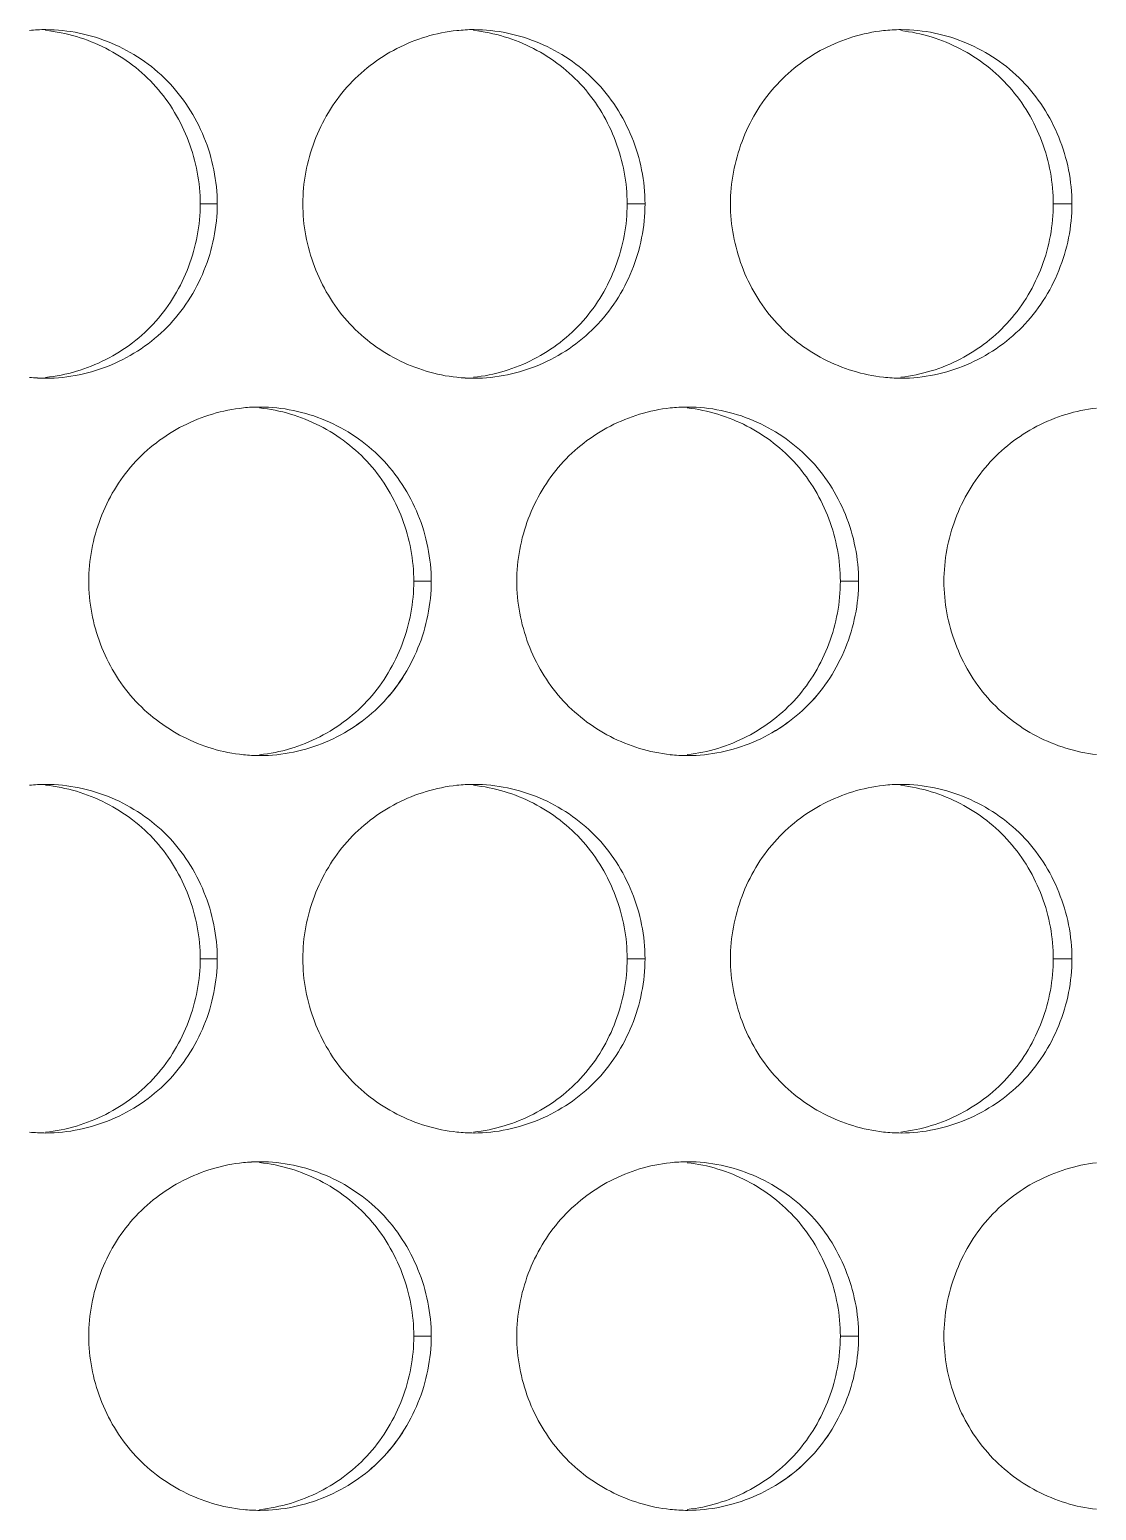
# Model space of a CAD drawing. Header units: millimetres. Extents: x 1177 to 4147, y 93 to 2194.
# Drawn here: x 1965.21 to 1983.56, y 1836.74 to 1862.23 of the extents above; entities that cross this region are included whole.
import ezdxf

# ---------------------------------------------------------------- set-up
doc = ezdxf.new("R2010")
doc.units = ezdxf.units.MM
doc.header["$LTSCALE"] = 0.1
doc.layers.add('标注', color=251, linetype='Continuous', lineweight=9)

msp = doc.modelspace()

# ---------------------------------------------------------------- linework, layer by layer
at = {"layer": '标注'}
for p, q in [((1968.141, 1859.226), (1968.434, 1859.226)), ((1975.485, 1859.226), (1975.792, 1859.226)), ((1982.815, 1859.226), (1983.136, 1859.226)), ((1971.815, 1852.731), (1972.115, 1852.731)), ((1971.815, 1852.731), (1972.115, 1852.731)), ((1979.152, 1852.731), (1979.466, 1852.731)), ((1979.152, 1852.731), (1979.466, 1852.731)), ((1968.141, 1846.236), (1968.434, 1846.236)), ((1975.485, 1846.236), (1975.792, 1846.236)), ((1982.815, 1846.236), (1983.136, 1846.236)), ((1971.815, 1839.741), (1972.115, 1839.741)), ((1971.815, 1839.741), (1972.115, 1839.741)), ((1979.152, 1839.741), (1979.466, 1839.741)), ((1979.152, 1839.741), (1979.466, 1839.741))]:
    msp.add_line(p, q, dxfattribs=at)
for centre, radius, start, end in [((1965.489, 1859.415), 2.811, 93.0126, 95.7662), ((1965.487, 1859.464), 2.763, 90.0049, 93.013), ((1972.853, 1859.422), 2.804, 93.1695, 96.0644), ((1972.851, 1859.473), 2.754, 90.0054, 93.17), ((1980.203, 1859.429), 2.797, 93.328, 96.365), ((1980.2, 1859.482), 2.744, 90.006, 93.3285), ((1965.489, 1859.038), 2.811, 264.2338, 266.9874), ((1965.487, 1858.989), 2.763, 266.987, 269.9951), ((1972.853, 1859.031), 2.804, 263.9356, 266.8305), ((1972.851, 1858.98), 2.754, 266.83, 269.9946), ((1980.203, 1859.024), 2.797, 263.635, 266.672), ((1980.2, 1858.971), 2.744, 266.6715, 269.994), ((1969.173, 1852.924), 2.808, 93.0909, 95.915), ((1969.173, 1852.924), 2.808, 93.0909, 95.915), ((1969.17, 1852.973), 2.758, 90.0051, 93.0913), ((1969.17, 1852.973), 2.758, 90.0051, 93.0913), ((1976.53, 1852.931), 2.801, 93.2486, 96.2144), ((1976.53, 1852.931), 2.801, 93.2486, 96.2144), ((1976.527, 1852.982), 2.749, 90.0057, 93.2491), ((1976.527, 1852.982), 2.749, 90.0057, 93.2491), ((1969.173, 1852.539), 2.808, 264.085, 266.9091), ((1969.173, 1852.539), 2.808, 264.085, 266.9091), ((1976.53, 1852.532), 2.801, 263.7856, 266.7514), ((1976.53, 1852.532), 2.801, 263.7856, 266.7514), ((1969.17, 1852.49), 2.758, 266.9087, 269.9949), ((1969.17, 1852.49), 2.758, 266.9087, 269.9949), ((1976.527, 1852.48), 2.749, 266.7509, 269.9943), ((1976.527, 1852.48), 2.749, 266.7509, 269.9943), ((1965.487, 1846.473), 2.763, 90.0049, 93.013), ((1972.851, 1846.482), 2.754, 90.0054, 93.17), ((1980.2, 1846.492), 2.744, 90.006, 93.3285), ((1965.489, 1846.425), 2.811, 93.0126, 95.7662), ((1972.853, 1846.432), 2.804, 93.1695, 96.0644), ((1980.203, 1846.439), 2.797, 93.328, 96.365), ((1965.489, 1846.047), 2.811, 264.2338, 266.9874), ((1965.487, 1845.999), 2.763, 266.987, 269.9951), ((1972.853, 1846.04), 2.804, 263.9356, 266.8305), ((1972.851, 1845.99), 2.754, 266.83, 269.9946), ((1980.203, 1846.033), 2.797, 263.635, 266.672), ((1980.2, 1845.98), 2.744, 266.6715, 269.994), ((1969.173, 1839.933), 2.808, 93.0909, 95.915), ((1969.173, 1839.933), 2.808, 93.0909, 95.915), ((1969.17, 1839.983), 2.758, 90.0051, 93.0913), ((1969.17, 1839.983), 2.758, 90.0051, 93.0913), ((1976.53, 1839.94), 2.801, 93.2486, 96.2144), ((1976.53, 1839.94), 2.801, 93.2486, 96.2144), ((1976.527, 1839.992), 2.749, 90.0057, 93.2491), ((1976.527, 1839.992), 2.749, 90.0057, 93.2491), ((1969.173, 1839.549), 2.808, 264.085, 266.9091), ((1969.173, 1839.549), 2.808, 264.085, 266.9091), ((1976.53, 1839.542), 2.801, 263.7856, 266.7514), ((1976.53, 1839.542), 2.801, 263.7856, 266.7514), ((1976.527, 1839.49), 2.749, 266.7509, 269.9943), ((1976.527, 1839.49), 2.749, 266.7509, 269.9943), ((1969.17, 1839.499), 2.758, 266.9087, 269.9949), ((1969.17, 1839.499), 2.758, 266.9087, 269.9949)]:
    msp.add_arc(centre, radius, start, end, dxfattribs=at)
for points, knots in [([(1968.141, 1859.226), (1968.141, 1859.593), (1968.001, 1860.329), (1967.431, 1861.289), (1966.548, 1861.964), (1965.837, 1862.176), (1965.479, 1862.212)], [0, 0, 0, 0, 0.252245, 0.503093, 0.752021, 1, 1, 1, 1]), ([(1972.557, 1862.211), (1972.2, 1862.173), (1971.492, 1861.959), (1970.614, 1861.283), (1970.045, 1860.326), (1969.906, 1859.592), (1969.906, 1859.226)], [0, 0, 0, 0, 0.248005, 0.496982, 0.747834, 1, 1, 1, 1]), ([(1975.485, 1859.226), (1975.485, 1859.592), (1975.347, 1860.325), (1974.781, 1861.283), (1973.905, 1861.959), (1973.199, 1862.173), (1972.843, 1862.211)], [0, 0, 0, 0, 0.252439, 0.503382, 0.752226, 1, 1, 1, 1]), ([(1979.893, 1862.209), (1979.538, 1862.17), (1978.835, 1861.954), (1977.963, 1861.277), (1977.4, 1860.322), (1977.262, 1859.591), (1977.262, 1859.226)], [0, 0, 0, 0, 0.247791, 0.496684, 0.747634, 1, 1, 1, 1]), ([(1982.815, 1859.226), (1982.815, 1859.591), (1982.678, 1860.322), (1982.117, 1861.277), (1981.248, 1861.953), (1980.546, 1862.17), (1980.192, 1862.209)], [0, 0, 0, 0, 0.252641, 0.503683, 0.752441, 1, 1, 1, 1]), ([(1965.479, 1856.241), (1965.837, 1856.277), (1966.548, 1856.489), (1967.431, 1857.164), (1968.001, 1858.124), (1968.141, 1858.86), (1968.141, 1859.226)], [0, 0, 0, 0, 0.247979, 0.496907, 0.747755, 1, 1, 1, 1]), ([(1969.906, 1859.226), (1969.906, 1858.861), (1970.045, 1858.127), (1970.614, 1857.169), (1971.492, 1856.494), (1972.2, 1856.28), (1972.557, 1856.242)], [0, 0, 0, 0, 0.252166, 0.503018, 0.751995, 1, 1, 1, 1]), ([(1972.843, 1856.242), (1973.199, 1856.28), (1973.905, 1856.494), (1974.781, 1857.17), (1975.347, 1858.128), (1975.485, 1858.861), (1975.485, 1859.226)], [0, 0, 0, 0, 0.247774, 0.496618, 0.747561, 1, 1, 1, 1]), ([(1977.262, 1859.226), (1977.262, 1858.862), (1977.4, 1858.131), (1977.963, 1857.176), (1978.835, 1856.499), (1979.538, 1856.283), (1979.893, 1856.244)], [0, 0, 0, 0, 0.252366, 0.503316, 0.752209, 1, 1, 1, 1]), ([(1980.192, 1856.244), (1980.546, 1856.283), (1981.248, 1856.5), (1982.117, 1857.176), (1982.678, 1858.131), (1982.815, 1858.862), (1982.815, 1859.226)], [0, 0, 0, 0, 0.247559, 0.496317, 0.747359, 1, 1, 1, 1]), ([(1968.884, 1855.716), (1968.525, 1855.679), (1967.816, 1855.467), (1966.934, 1854.791), (1966.363, 1853.833), (1966.223, 1853.097), (1966.223, 1852.731)], [0, 0, 0, 0, 0.248108, 0.497126, 0.74793, 1, 1, 1, 1]), ([(1968.884, 1855.716), (1968.525, 1855.679), (1967.816, 1855.467), (1966.934, 1854.791), (1966.363, 1853.833), (1966.223, 1853.097), (1966.223, 1852.731)], [0, 0, 0, 0, 0.248108, 0.497126, 0.74793, 1, 1, 1, 1]), ([(1971.815, 1852.731), (1971.815, 1853.097), (1971.676, 1853.832), (1971.108, 1854.791), (1970.228, 1855.466), (1969.52, 1855.679), (1969.162, 1855.716)], [0, 0, 0, 0, 0.252341, 0.503236, 0.752122, 1, 1, 1, 1]), ([(1971.815, 1852.731), (1971.815, 1853.097), (1971.676, 1853.832), (1971.108, 1854.791), (1970.228, 1855.466), (1969.52, 1855.679), (1969.162, 1855.716)], [0, 0, 0, 0, 0.252341, 0.503236, 0.752122, 1, 1, 1, 1]), ([(1976.227, 1855.715), (1975.87, 1855.676), (1975.165, 1855.461), (1974.29, 1854.785), (1973.724, 1853.829), (1973.586, 1853.096), (1973.586, 1852.731)], [0, 0, 0, 0, 0.247899, 0.496835, 0.747735, 1, 1, 1, 1]), ([(1976.227, 1855.715), (1975.87, 1855.676), (1975.165, 1855.461), (1974.29, 1854.785), (1973.724, 1853.829), (1973.586, 1853.096), (1973.586, 1852.731)], [0, 0, 0, 0, 0.247899, 0.496835, 0.747735, 1, 1, 1, 1]), ([(1979.152, 1852.731), (1979.152, 1853.096), (1979.014, 1853.828), (1978.451, 1854.785), (1977.578, 1855.461), (1976.875, 1855.676), (1976.519, 1855.715)], [0, 0, 0, 0, 0.252539, 0.503531, 0.752332, 1, 1, 1, 1]), ([(1979.152, 1852.731), (1979.152, 1853.096), (1979.014, 1853.828), (1978.451, 1854.785), (1977.578, 1855.461), (1976.875, 1855.676), (1976.519, 1855.715)], [0, 0, 0, 0, 0.252539, 0.503531, 0.752332, 1, 1, 1, 1]), ([(1983.556, 1855.713), (1983.201, 1855.673), (1982.5, 1855.456), (1981.632, 1854.779), (1981.071, 1853.825), (1980.934, 1853.095), (1980.934, 1852.731)], [0, 0, 0, 0, 0.247681, 0.496531, 0.747531, 1, 1, 1, 1]), ([(1983.556, 1855.713), (1983.201, 1855.673), (1982.5, 1855.456), (1981.632, 1854.779), (1981.071, 1853.825), (1980.934, 1853.095), (1980.934, 1852.731)], [0, 0, 0, 0, 0.247681, 0.496531, 0.747531, 1, 1, 1, 1]), ([(1966.223, 1852.731), (1966.223, 1852.365), (1966.363, 1851.63), (1966.934, 1850.671), (1967.816, 1849.996), (1968.525, 1849.783), (1968.884, 1849.746)], [0, 0, 0, 0, 0.25207, 0.502874, 0.751892, 1, 1, 1, 1]), ([(1966.223, 1852.731), (1966.223, 1852.365), (1966.363, 1851.63), (1966.934, 1850.671), (1967.816, 1849.996), (1968.525, 1849.783), (1968.884, 1849.746)], [0, 0, 0, 0, 0.25207, 0.502874, 0.751892, 1, 1, 1, 1]), ([(1969.162, 1849.746), (1969.52, 1849.783), (1970.228, 1849.996), (1971.108, 1850.672), (1971.676, 1851.63), (1971.815, 1852.365), (1971.815, 1852.731)], [0, 0, 0, 0, 0.247878, 0.496764, 0.747659, 1, 1, 1, 1]), ([(1969.162, 1849.746), (1969.52, 1849.783), (1970.228, 1849.996), (1971.108, 1850.672), (1971.676, 1851.63), (1971.815, 1852.365), (1971.815, 1852.731)], [0, 0, 0, 0, 0.247878, 0.496764, 0.747659, 1, 1, 1, 1]), ([(1973.586, 1852.731), (1973.586, 1852.366), (1973.724, 1851.634), (1974.29, 1850.677), (1975.165, 1850.001), (1975.87, 1849.786), (1976.227, 1849.748)], [0, 0, 0, 0, 0.252265, 0.503165, 0.752101, 1, 1, 1, 1]), ([(1973.586, 1852.731), (1973.586, 1852.366), (1973.724, 1851.634), (1974.29, 1850.677), (1975.165, 1850.001), (1975.87, 1849.786), (1976.227, 1849.748)], [0, 0, 0, 0, 0.252265, 0.503165, 0.752101, 1, 1, 1, 1]), ([(1976.519, 1849.748), (1976.875, 1849.787), (1977.578, 1850.002), (1978.451, 1850.678), (1979.014, 1851.634), (1979.152, 1852.367), (1979.152, 1852.731)], [0, 0, 0, 0, 0.247668, 0.496469, 0.747461, 1, 1, 1, 1]), ([(1976.519, 1849.748), (1976.875, 1849.787), (1977.578, 1850.002), (1978.451, 1850.678), (1979.014, 1851.634), (1979.152, 1852.367), (1979.152, 1852.731)], [0, 0, 0, 0, 0.247668, 0.496469, 0.747461, 1, 1, 1, 1]), ([(1980.934, 1852.731), (1980.934, 1852.368), (1981.071, 1851.638), (1981.632, 1850.684), (1982.5, 1850.007), (1983.201, 1849.79), (1983.556, 1849.749)], [0, 0, 0, 0, 0.252469, 0.503469, 0.752319, 1, 1, 1, 1]), ([(1980.934, 1852.731), (1980.934, 1852.368), (1981.071, 1851.638), (1981.632, 1850.684), (1982.5, 1850.007), (1983.201, 1849.79), (1983.556, 1849.749)], [0, 0, 0, 0, 0.252469, 0.503469, 0.752319, 1, 1, 1, 1]), ([(1970.296, 1849.963), (1970.651, 1850.113), (1971.313, 1850.555), (1971.742, 1851.225), (1971.887, 1851.584)], [0, 0, 0, 0, 0.498329, 1, 1, 1, 1]), ([(1977.651, 1849.963), (1978.005, 1850.113), (1978.666, 1850.555), (1979.093, 1851.225), (1979.239, 1851.584)], [0, 0, 0, 0, 0.498141, 1, 1, 1, 1]), ([(1968.141, 1846.236), (1968.141, 1846.603), (1968.001, 1847.339), (1967.431, 1848.299), (1966.548, 1848.974), (1965.837, 1849.186), (1965.479, 1849.222)], [0, 0, 0, 0, 0.252245, 0.503093, 0.752021, 1, 1, 1, 1]), ([(1972.557, 1849.22), (1972.2, 1849.183), (1971.492, 1848.969), (1970.614, 1848.293), (1970.045, 1847.336), (1969.906, 1846.602), (1969.906, 1846.236)], [0, 0, 0, 0, 0.248005, 0.496982, 0.747834, 1, 1, 1, 1]), ([(1975.485, 1846.236), (1975.485, 1846.601), (1975.347, 1847.335), (1974.781, 1848.292), (1973.905, 1848.969), (1973.199, 1849.182), (1972.843, 1849.22)], [0, 0, 0, 0, 0.252439, 0.503382, 0.752226, 1, 1, 1, 1]), ([(1979.893, 1849.219), (1979.538, 1849.179), (1978.835, 1848.963), (1977.963, 1848.287), (1977.4, 1847.332), (1977.262, 1846.6), (1977.262, 1846.236)], [0, 0, 0, 0, 0.247791, 0.496684, 0.747634, 1, 1, 1, 1]), ([(1982.815, 1846.236), (1982.815, 1846.6), (1982.678, 1847.331), (1982.117, 1848.286), (1981.248, 1848.963), (1980.546, 1849.179), (1980.192, 1849.219)], [0, 0, 0, 0, 0.252641, 0.503683, 0.752441, 1, 1, 1, 1]), ([(1965.479, 1843.25), (1965.837, 1843.287), (1966.548, 1843.498), (1967.431, 1844.174), (1968.001, 1845.133), (1968.141, 1845.87), (1968.141, 1846.236)], [0, 0, 0, 0, 0.247979, 0.496907, 0.747755, 1, 1, 1, 1]), ([(1969.906, 1846.236), (1969.906, 1845.871), (1970.045, 1845.137), (1970.614, 1844.179), (1971.492, 1843.503), (1972.2, 1843.29), (1972.557, 1843.252)], [0, 0, 0, 0, 0.252166, 0.503018, 0.751995, 1, 1, 1, 1]), ([(1972.843, 1843.252), (1973.199, 1843.29), (1973.905, 1843.504), (1974.781, 1844.18), (1975.347, 1845.137), (1975.485, 1845.871), (1975.485, 1846.236)], [0, 0, 0, 0, 0.247774, 0.496618, 0.747561, 1, 1, 1, 1]), ([(1977.262, 1846.236), (1977.262, 1845.872), (1977.4, 1845.14), (1977.963, 1844.185), (1978.835, 1843.509), (1979.538, 1843.293), (1979.893, 1843.253)], [0, 0, 0, 0, 0.252366, 0.503316, 0.752209, 1, 1, 1, 1]), ([(1980.192, 1843.253), (1980.546, 1843.293), (1981.248, 1843.509), (1982.117, 1844.186), (1982.678, 1845.141), (1982.815, 1845.872), (1982.815, 1846.236)], [0, 0, 0, 0, 0.247559, 0.496317, 0.747359, 1, 1, 1, 1]), ([(1968.884, 1842.726), (1968.525, 1842.689), (1967.816, 1842.476), (1966.934, 1841.801), (1966.363, 1840.842), (1966.223, 1840.107), (1966.223, 1839.741)], [0, 0, 0, 0, 0.248108, 0.497126, 0.74793, 1, 1, 1, 1]), ([(1968.884, 1842.726), (1968.525, 1842.689), (1967.816, 1842.476), (1966.934, 1841.801), (1966.363, 1840.842), (1966.223, 1840.107), (1966.223, 1839.741)], [0, 0, 0, 0, 0.248108, 0.497126, 0.74793, 1, 1, 1, 1]), ([(1971.815, 1839.741), (1971.815, 1840.107), (1971.676, 1840.842), (1971.108, 1841.8), (1970.228, 1842.476), (1969.52, 1842.689), (1969.162, 1842.726)], [0, 0, 0, 0, 0.252341, 0.503236, 0.752122, 1, 1, 1, 1]), ([(1971.815, 1839.741), (1971.815, 1840.107), (1971.676, 1840.842), (1971.108, 1841.8), (1970.228, 1842.476), (1969.52, 1842.689), (1969.162, 1842.726)], [0, 0, 0, 0, 0.252341, 0.503236, 0.752122, 1, 1, 1, 1]), ([(1976.227, 1842.725), (1975.87, 1842.686), (1975.165, 1842.471), (1974.29, 1841.795), (1973.724, 1840.838), (1973.586, 1840.106), (1973.586, 1839.741)], [0, 0, 0, 0, 0.247899, 0.496835, 0.747735, 1, 1, 1, 1]), ([(1976.227, 1842.725), (1975.87, 1842.686), (1975.165, 1842.471), (1974.29, 1841.795), (1973.724, 1840.838), (1973.586, 1840.106), (1973.586, 1839.741)], [0, 0, 0, 0, 0.247899, 0.496835, 0.747735, 1, 1, 1, 1]), ([(1979.152, 1839.741), (1979.152, 1840.106), (1979.014, 1840.838), (1978.451, 1841.794), (1977.578, 1842.471), (1976.875, 1842.686), (1976.519, 1842.724)], [0, 0, 0, 0, 0.252539, 0.503531, 0.752332, 1, 1, 1, 1]), ([(1979.152, 1839.741), (1979.152, 1840.106), (1979.014, 1840.838), (1978.451, 1841.794), (1977.578, 1842.471), (1976.875, 1842.686), (1976.519, 1842.724)], [0, 0, 0, 0, 0.252539, 0.503531, 0.752332, 1, 1, 1, 1]), ([(1983.556, 1842.723), (1983.201, 1842.682), (1982.5, 1842.465), (1981.632, 1841.789), (1981.071, 1840.835), (1980.934, 1840.105), (1980.934, 1839.741)], [0, 0, 0, 0, 0.247681, 0.496531, 0.747531, 1, 1, 1, 1]), ([(1983.556, 1842.723), (1983.201, 1842.682), (1982.5, 1842.465), (1981.632, 1841.789), (1981.071, 1840.835), (1980.934, 1840.105), (1980.934, 1839.741)], [0, 0, 0, 0, 0.247681, 0.496531, 0.747531, 1, 1, 1, 1]), ([(1966.223, 1839.741), (1966.223, 1839.375), (1966.363, 1838.64), (1966.934, 1837.681), (1967.816, 1837.005), (1968.525, 1836.793), (1968.884, 1836.756)], [0, 0, 0, 0, 0.25207, 0.502874, 0.751892, 1, 1, 1, 1]), ([(1966.223, 1839.741), (1966.223, 1839.375), (1966.363, 1838.64), (1966.934, 1837.681), (1967.816, 1837.005), (1968.525, 1836.793), (1968.884, 1836.756)], [0, 0, 0, 0, 0.25207, 0.502874, 0.751892, 1, 1, 1, 1]), ([(1969.162, 1836.756), (1969.52, 1836.793), (1970.228, 1837.006), (1971.108, 1837.682), (1971.676, 1838.64), (1971.815, 1839.375), (1971.815, 1839.741)], [0, 0, 0, 0, 0.247878, 0.496764, 0.747659, 1, 1, 1, 1]), ([(1969.162, 1836.756), (1969.52, 1836.793), (1970.228, 1837.006), (1971.108, 1837.682), (1971.676, 1838.64), (1971.815, 1839.375), (1971.815, 1839.741)], [0, 0, 0, 0, 0.247878, 0.496764, 0.747659, 1, 1, 1, 1]), ([(1973.586, 1839.741), (1973.586, 1839.376), (1973.724, 1838.643), (1974.29, 1837.687), (1975.165, 1837.011), (1975.87, 1836.796), (1976.227, 1836.757)], [0, 0, 0, 0, 0.252265, 0.503165, 0.752101, 1, 1, 1, 1]), ([(1973.586, 1839.741), (1973.586, 1839.376), (1973.724, 1838.643), (1974.29, 1837.687), (1975.165, 1837.011), (1975.87, 1836.796), (1976.227, 1836.757)], [0, 0, 0, 0, 0.252265, 0.503165, 0.752101, 1, 1, 1, 1]), ([(1976.519, 1836.757), (1976.875, 1836.796), (1977.578, 1837.011), (1978.451, 1837.688), (1979.014, 1838.644), (1979.152, 1839.376), (1979.152, 1839.741)], [0, 0, 0, 0, 0.247668, 0.496469, 0.747461, 1, 1, 1, 1]), ([(1976.519, 1836.757), (1976.875, 1836.796), (1977.578, 1837.011), (1978.451, 1837.688), (1979.014, 1838.644), (1979.152, 1839.376), (1979.152, 1839.741)], [0, 0, 0, 0, 0.247668, 0.496469, 0.747461, 1, 1, 1, 1]), ([(1980.934, 1839.741), (1980.934, 1839.377), (1981.071, 1838.647), (1981.632, 1837.693), (1982.5, 1837.016), (1983.201, 1836.799), (1983.556, 1836.759)], [0, 0, 0, 0, 0.252469, 0.503469, 0.752319, 1, 1, 1, 1]), ([(1980.934, 1839.741), (1980.934, 1839.377), (1981.071, 1838.647), (1981.632, 1837.693), (1982.5, 1837.016), (1983.201, 1836.799), (1983.556, 1836.759)], [0, 0, 0, 0, 0.252469, 0.503469, 0.752319, 1, 1, 1, 1]), ([(1970.296, 1836.973), (1970.651, 1837.122), (1971.313, 1837.565), (1971.742, 1838.235), (1971.887, 1838.594)], [0, 0, 0, 0, 0.498329, 1, 1, 1, 1]), ([(1977.651, 1836.973), (1978.005, 1837.122), (1978.666, 1837.565), (1979.093, 1838.235), (1979.239, 1838.594)], [0, 0, 0, 0, 0.498141, 1, 1, 1, 1])]:
    msp.add_open_spline(points, degree=3, knots=knots, dxfattribs=at)
for points in [[(1966.613, 1861.995), (1966.26, 1862.144), (1965.87, 1862.226), (1965.486, 1862.226)], [(1967.571, 1861.347), (1967.301, 1861.622), (1966.969, 1861.845), (1966.613, 1861.995)], [(1973.975, 1861.995), (1973.622, 1862.144), (1973.233, 1862.226), (1972.85, 1862.226)], [(1974.931, 1861.347), (1974.662, 1861.622), (1974.33, 1861.845), (1973.975, 1861.995)], [(1981.322, 1861.995), (1980.971, 1862.144), (1980.582, 1862.226), (1980.2, 1862.226)], [(1982.277, 1861.347), (1982.008, 1861.622), (1981.676, 1861.845), (1981.322, 1861.995)], [(1968.206, 1860.374), (1968.06, 1860.733), (1967.843, 1861.071), (1967.571, 1861.347)], [(1975.565, 1860.374), (1975.419, 1860.732), (1975.202, 1861.071), (1974.931, 1861.347)], [(1982.909, 1860.374), (1982.764, 1860.732), (1982.547, 1861.071), (1982.277, 1861.347)], [(1968.434, 1859.226), (1968.434, 1859.616), (1968.353, 1860.013), (1968.206, 1860.374)], [(1975.792, 1859.226), (1975.792, 1859.616), (1975.712, 1860.013), (1975.565, 1860.374)], [(1983.136, 1859.226), (1983.136, 1859.616), (1983.056, 1860.012), (1982.909, 1860.374)], [(1968.206, 1858.079), (1968.353, 1858.44), (1968.434, 1858.837), (1968.434, 1859.226)], [(1975.565, 1858.079), (1975.712, 1858.44), (1975.792, 1858.837), (1975.792, 1859.226)], [(1982.909, 1858.079), (1983.056, 1858.44), (1983.136, 1858.837), (1983.136, 1859.226)], [(1967.571, 1857.106), (1967.843, 1857.382), (1968.06, 1857.72), (1968.206, 1858.079)], [(1974.931, 1857.106), (1975.202, 1857.382), (1975.419, 1857.72), (1975.565, 1858.079)], [(1982.277, 1857.106), (1982.547, 1857.382), (1982.764, 1857.721), (1982.909, 1858.079)], [(1966.613, 1856.458), (1966.969, 1856.608), (1967.301, 1856.831), (1967.571, 1857.106)], [(1973.975, 1856.458), (1974.33, 1856.608), (1974.662, 1856.831), (1974.931, 1857.106)], [(1981.322, 1856.458), (1981.676, 1856.608), (1982.008, 1856.831), (1982.277, 1857.106)], [(1965.486, 1856.226), (1965.87, 1856.226), (1966.26, 1856.309), (1966.613, 1856.458)], [(1972.85, 1856.226), (1973.233, 1856.226), (1973.622, 1856.309), (1973.975, 1856.458)], [(1980.2, 1856.226), (1980.582, 1856.226), (1980.971, 1856.309), (1981.322, 1856.458)], [(1970.296, 1855.5), (1969.943, 1855.649), (1969.553, 1855.731), (1969.17, 1855.731)], [(1970.296, 1855.5), (1969.943, 1855.649), (1969.553, 1855.731), (1969.17, 1855.731)], [(1977.651, 1855.5), (1977.298, 1855.649), (1976.909, 1855.731), (1976.527, 1855.731)], [(1977.651, 1855.5), (1977.298, 1855.649), (1976.909, 1855.731), (1976.527, 1855.731)], [(1971.253, 1854.852), (1970.983, 1855.127), (1970.651, 1855.35), (1970.296, 1855.5)], [(1971.253, 1854.852), (1970.983, 1855.127), (1970.651, 1855.35), (1970.296, 1855.5)], [(1978.606, 1854.852), (1978.337, 1855.127), (1978.005, 1855.35), (1977.651, 1855.5)], [(1978.606, 1854.852), (1978.337, 1855.127), (1978.005, 1855.35), (1977.651, 1855.5)], [(1971.887, 1853.879), (1971.742, 1854.237), (1971.524, 1854.576), (1971.253, 1854.852)], [(1971.887, 1853.879), (1971.742, 1854.237), (1971.524, 1854.576), (1971.253, 1854.852)], [(1979.239, 1853.879), (1979.093, 1854.237), (1978.877, 1854.575), (1978.606, 1854.852)], [(1979.239, 1853.879), (1979.093, 1854.237), (1978.877, 1854.575), (1978.606, 1854.852)], [(1972.115, 1852.731), (1972.115, 1853.121), (1972.034, 1853.517), (1971.887, 1853.879)], [(1972.115, 1852.731), (1972.115, 1853.121), (1972.034, 1853.517), (1971.887, 1853.879)], [(1979.466, 1852.731), (1979.466, 1853.121), (1979.386, 1853.517), (1979.239, 1853.879)], [(1979.466, 1852.731), (1979.466, 1853.121), (1979.386, 1853.517), (1979.239, 1853.879)], [(1971.887, 1851.584), (1972.034, 1851.945), (1972.115, 1852.341), (1972.115, 1852.731)], [(1971.887, 1851.584), (1972.034, 1851.945), (1972.115, 1852.341), (1972.115, 1852.731)], [(1979.239, 1851.584), (1979.386, 1851.945), (1979.466, 1852.341), (1979.466, 1852.731)], [(1979.239, 1851.584), (1979.386, 1851.945), (1979.466, 1852.341), (1979.466, 1852.731)], [(1971.253, 1850.611), (1971.524, 1850.887), (1971.742, 1851.225), (1971.887, 1851.584)], [(1978.606, 1850.611), (1978.877, 1850.887), (1979.093, 1851.225), (1979.239, 1851.584)], [(1970.296, 1849.963), (1970.651, 1850.113), (1970.983, 1850.336), (1971.253, 1850.611)], [(1977.651, 1849.963), (1978.005, 1850.113), (1978.337, 1850.336), (1978.606, 1850.611)], [(1969.17, 1849.731), (1969.553, 1849.731), (1969.943, 1849.814), (1970.296, 1849.963)], [(1969.17, 1849.731), (1969.553, 1849.731), (1969.943, 1849.814), (1970.296, 1849.963)], [(1976.527, 1849.731), (1976.909, 1849.731), (1977.298, 1849.814), (1977.651, 1849.963)], [(1976.527, 1849.731), (1976.909, 1849.731), (1977.298, 1849.814), (1977.651, 1849.963)], [(1966.613, 1849.004), (1966.26, 1849.153), (1965.87, 1849.236), (1965.486, 1849.236)], [(1973.975, 1849.004), (1973.622, 1849.153), (1973.233, 1849.236), (1972.85, 1849.236)], [(1981.322, 1849.004), (1980.971, 1849.153), (1980.582, 1849.236), (1980.2, 1849.236)], [(1967.571, 1848.357), (1967.301, 1848.632), (1966.969, 1848.855), (1966.613, 1849.004)], [(1974.931, 1848.357), (1974.662, 1848.632), (1974.33, 1848.854), (1973.975, 1849.004)], [(1982.277, 1848.357), (1982.008, 1848.631), (1981.676, 1848.854), (1981.322, 1849.004)], [(1968.206, 1847.383), (1968.06, 1847.742), (1967.843, 1848.08), (1967.571, 1848.357)], [(1975.565, 1847.383), (1975.419, 1847.742), (1975.202, 1848.08), (1974.931, 1848.357)], [(1982.909, 1847.383), (1982.764, 1847.742), (1982.547, 1848.08), (1982.277, 1848.357)], [(1968.434, 1846.236), (1968.434, 1846.626), (1968.353, 1847.022), (1968.206, 1847.383)], [(1975.792, 1846.236), (1975.792, 1846.626), (1975.712, 1847.022), (1975.565, 1847.383)], [(1983.136, 1846.236), (1983.136, 1846.626), (1983.056, 1847.022), (1982.909, 1847.383)], [(1968.206, 1845.089), (1968.353, 1845.45), (1968.434, 1845.846), (1968.434, 1846.236)], [(1975.565, 1845.089), (1975.712, 1845.45), (1975.792, 1845.846), (1975.792, 1846.236)], [(1982.909, 1845.089), (1983.056, 1845.45), (1983.136, 1845.846), (1983.136, 1846.236)], [(1967.571, 1844.115), (1967.843, 1844.392), (1968.06, 1844.73), (1968.206, 1845.089)], [(1974.931, 1844.115), (1975.202, 1844.392), (1975.419, 1844.73), (1975.565, 1845.089)], [(1982.277, 1844.115), (1982.547, 1844.392), (1982.764, 1844.73), (1982.909, 1845.089)], [(1966.613, 1843.468), (1966.969, 1843.618), (1967.301, 1843.84), (1967.571, 1844.115)], [(1973.975, 1843.468), (1974.33, 1843.618), (1974.662, 1843.841), (1974.931, 1844.115)], [(1981.322, 1843.468), (1981.676, 1843.618), (1982.008, 1843.841), (1982.277, 1844.115)], [(1965.486, 1843.236), (1965.87, 1843.236), (1966.26, 1843.319), (1966.613, 1843.468)], [(1972.85, 1843.236), (1973.233, 1843.236), (1973.622, 1843.319), (1973.975, 1843.468)], [(1980.2, 1843.236), (1980.582, 1843.236), (1980.971, 1843.319), (1981.322, 1843.468)], [(1970.296, 1842.509), (1969.943, 1842.658), (1969.553, 1842.741), (1969.17, 1842.741)], [(1970.296, 1842.509), (1969.943, 1842.658), (1969.553, 1842.741), (1969.17, 1842.741)], [(1977.651, 1842.509), (1977.298, 1842.658), (1976.909, 1842.741), (1976.527, 1842.741)], [(1977.651, 1842.509), (1977.298, 1842.658), (1976.909, 1842.741), (1976.527, 1842.741)], [(1971.253, 1841.862), (1970.983, 1842.136), (1970.651, 1842.359), (1970.296, 1842.509)], [(1971.253, 1841.862), (1970.983, 1842.136), (1970.651, 1842.359), (1970.296, 1842.509)], [(1978.606, 1841.862), (1978.337, 1842.136), (1978.005, 1842.359), (1977.651, 1842.509)], [(1978.606, 1841.862), (1978.337, 1842.136), (1978.005, 1842.359), (1977.651, 1842.509)], [(1971.887, 1840.888), (1971.742, 1841.247), (1971.524, 1841.585), (1971.253, 1841.862)], [(1971.887, 1840.888), (1971.742, 1841.247), (1971.524, 1841.585), (1971.253, 1841.862)], [(1979.239, 1840.888), (1979.093, 1841.247), (1978.877, 1841.585), (1978.606, 1841.862)], [(1979.239, 1840.888), (1979.093, 1841.247), (1978.877, 1841.585), (1978.606, 1841.862)], [(1972.115, 1839.741), (1972.115, 1840.131), (1972.034, 1840.527), (1971.887, 1840.888)], [(1972.115, 1839.741), (1972.115, 1840.131), (1972.034, 1840.527), (1971.887, 1840.888)], [(1979.466, 1839.741), (1979.466, 1840.131), (1979.386, 1840.527), (1979.239, 1840.888)], [(1979.466, 1839.741), (1979.466, 1840.131), (1979.386, 1840.527), (1979.239, 1840.888)], [(1971.887, 1838.594), (1972.034, 1838.955), (1972.115, 1839.351), (1972.115, 1839.741)], [(1971.887, 1838.594), (1972.034, 1838.955), (1972.115, 1839.351), (1972.115, 1839.741)], [(1979.239, 1838.594), (1979.386, 1838.955), (1979.466, 1839.351), (1979.466, 1839.741)], [(1979.239, 1838.594), (1979.386, 1838.955), (1979.466, 1839.351), (1979.466, 1839.741)], [(1971.253, 1837.62), (1971.524, 1837.897), (1971.742, 1838.235), (1971.887, 1838.594)], [(1978.606, 1837.62), (1978.877, 1837.897), (1979.093, 1838.235), (1979.239, 1838.594)], [(1970.296, 1836.973), (1970.651, 1837.122), (1970.983, 1837.345), (1971.253, 1837.62)], [(1977.651, 1836.973), (1978.005, 1837.123), (1978.337, 1837.345), (1978.606, 1837.62)], [(1969.17, 1836.741), (1969.553, 1836.741), (1969.943, 1836.824), (1970.296, 1836.973)], [(1969.17, 1836.741), (1969.553, 1836.741), (1969.943, 1836.824), (1970.296, 1836.973)], [(1976.527, 1836.741), (1976.909, 1836.741), (1977.298, 1836.824), (1977.651, 1836.973)], [(1976.527, 1836.741), (1976.909, 1836.741), (1977.298, 1836.824), (1977.651, 1836.973)]]:
    msp.add_open_spline(points, degree=3, dxfattribs=at)

doc.saveas('drawing.dxf')
